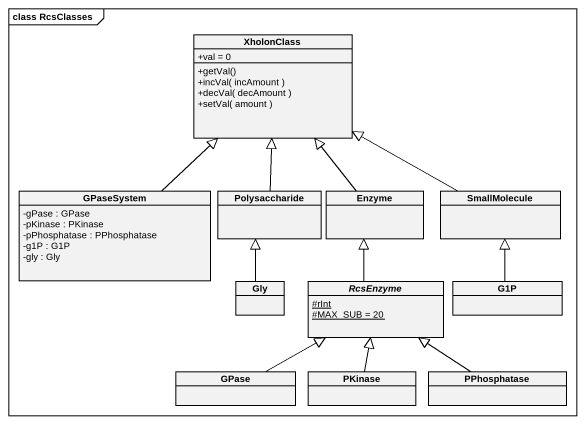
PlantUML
@startuml
mainframe class RcsClasses
hide circle
hide empty members
skinparam classAttributeIconSize 0
class XholonClass {
  +val = 0
  +getVal()
  +incVal( incAmount )
  +decVal( decAmount )
  +setVal( amount )
}
class GPaseSystem {
  -gPase : GPase
  -pKinase : PKinase
  -pPhosphatase : PPhosphatase
  -g1P : G1P
  -gly : Gly
}
class Polysaccharide
class Enzyme
class SmallMolecule
class Gly
abstract class RcsEnzyme {
  {static} #rInt
  {static} #MAX_SUB = 20
}
class G1P
class GPase
class PKinase
class PPhosphatase
GPaseSystem -up-|> XholonClass
Polysaccharide -up-|> XholonClass
Enzyme -up-|> XholonClass
SmallMolecule -left-|> XholonClass
Gly -up-|> Polysaccharide
RcsEnzyme -up-|> Enzyme
G1P -up-|> SmallMolecule
GPase -right-|> RcsEnzyme
PKinase -up-|> RcsEnzyme
PPhosphatase -up-|> RcsEnzyme
@enduml
